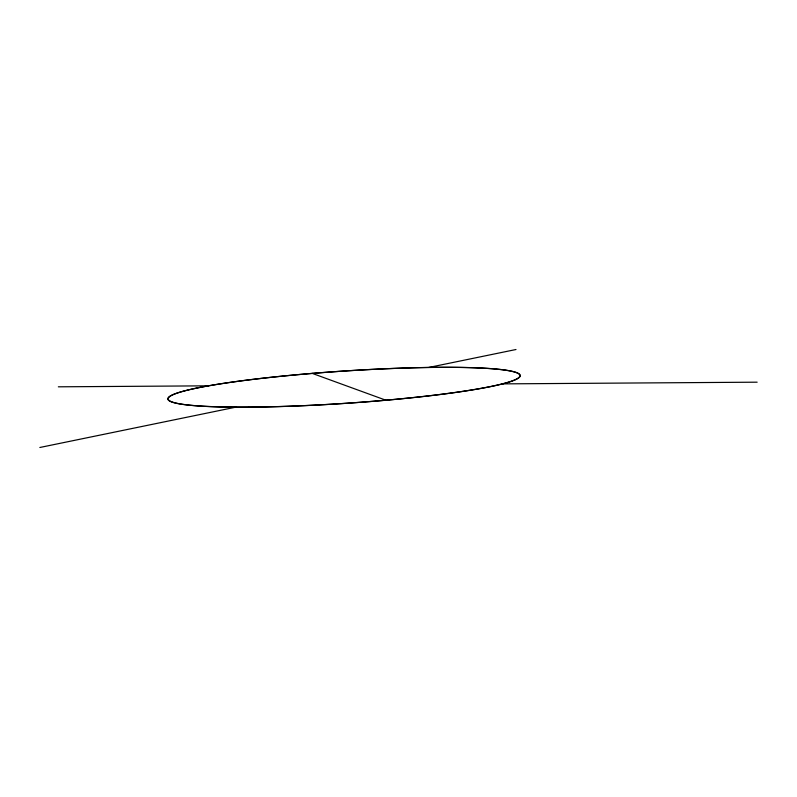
<?xml version="1.0" encoding="UTF-8"?>
<svg xmlns="http://www.w3.org/2000/svg" width="797" height="797" viewBox="0 0 797 797"><rect width="100%" height="100%" fill="white"/><g stroke="black" fill="none" stroke-linecap="round" stroke-linejoin="round"><path stroke-width="1.2" d="M39.85 447.486L235.802 407.167M428.846 367.447L515.998 349.514M58.35 386.814L208.435 385.828M502.638 383.875L757.15 382.181M312.314 373.414L385.808 400.194M248.594 407.108A176.227 16.139 -3.8 0 0 519.674 376.483A176.227 16.139 -3.8 0 0 263.887 378.117A176.227 16.139 -3.8 0 0 248.594 407.108M255.269 407.098A176.625 16.179 -3.8 0 0 520.292 375.706A176.625 16.179 -3.8 0 0 256.604 378.924A176.625 16.179 -3.8 0 0 255.269 407.098"/></g></svg>
